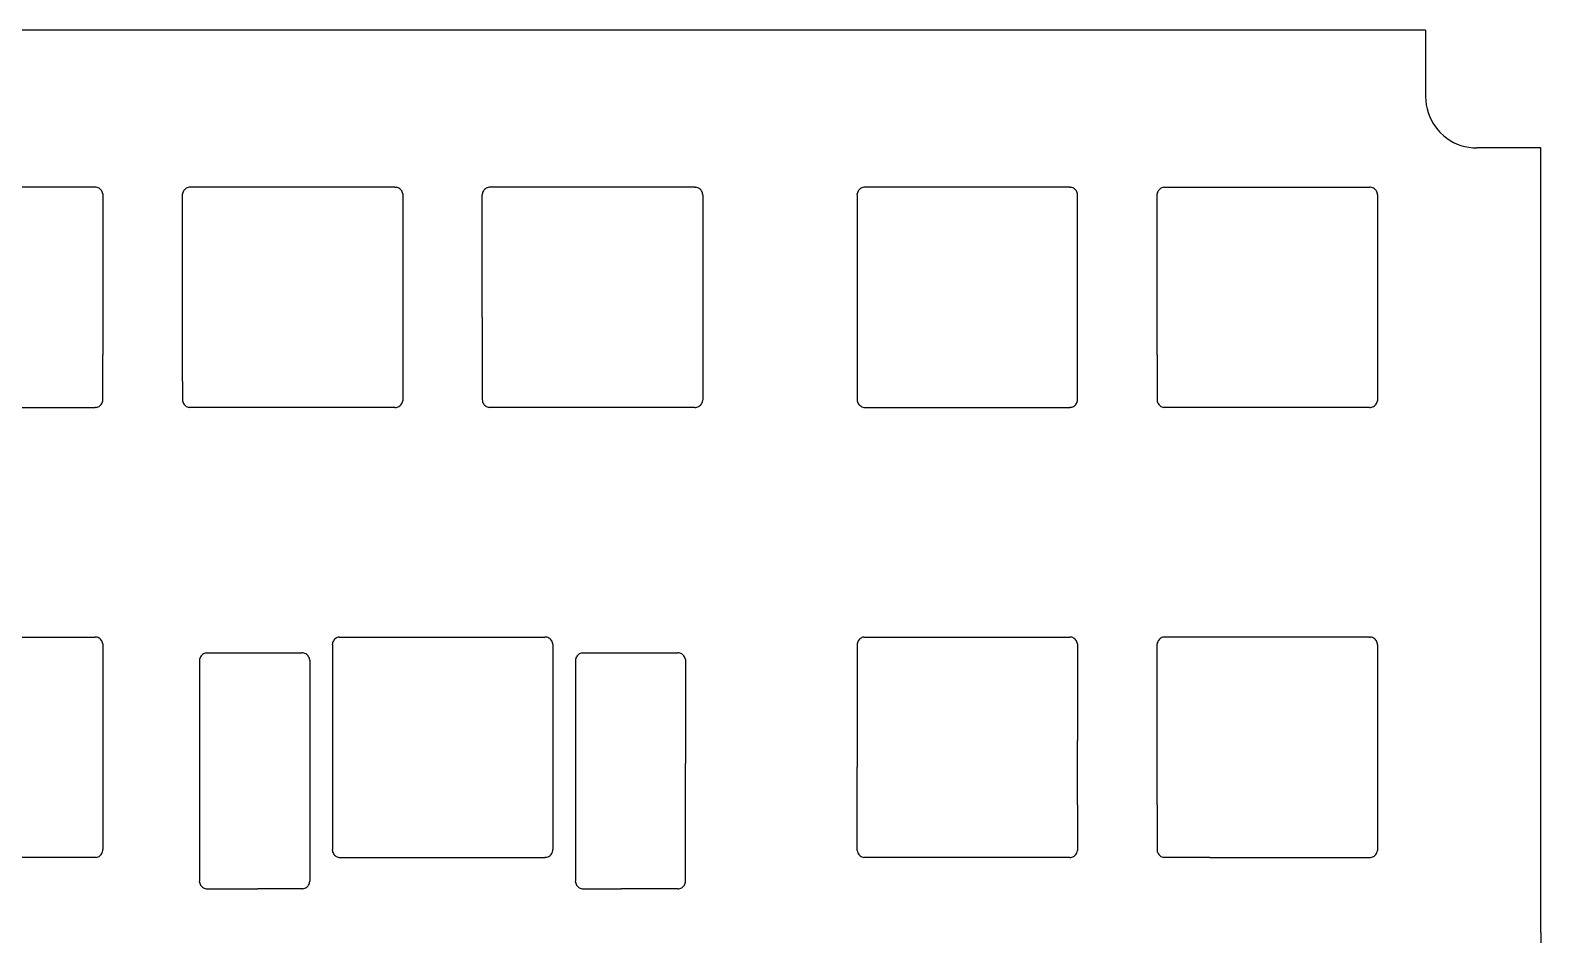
# Model space of a CAD drawing. Extents: x 157 to 375, y -131 to 7.
# Drawn here: x 278.6 to 374.6, y -50 to 7.4 of the extents above; entities that cross this region are included whole.
import ezdxf

# ---------------------------------------------------------------- set-up
doc = ezdxf.new("R2010")
doc.units = 0

msp = doc.modelspace()

# ---------------------------------------------------------------- linework, layer by layer
for p, q in [((367.246, 7.438), (277.215, 7.438)), ((367.246, 7.438), (367.246, 3.213)), ((367.246, 3.213), (367.256, 2.958)), ((367.256, 2.958), (367.286, 2.704)), ((367.286, 2.704), (367.336, 2.454)), ((367.336, 2.454), (367.405, 2.208)), ((367.405, 2.208), (367.493, 1.969)), ((367.493, 1.969), (367.6, 1.737)), ((367.6, 1.737), (367.725, 1.514)), ((367.725, 1.514), (367.867, 1.302)), ((367.867, 1.302), (368.025, 1.102)), ((368.025, 1.102), (368.128, 0.99)), ((368.128, 0.99), (368.198, 0.914)), ((368.198, 0.914), (368.385, 0.741)), ((368.385, 0.741), (368.586, 0.583)), ((368.586, 0.583), (368.798, 0.441)), ((368.798, 0.441), (369.021, 0.317)), ((369.021, 0.317), (369.252, 0.21)), ((369.252, 0.21), (369.492, 0.122)), ((369.492, 0.122), (369.737, 0.052)), ((369.737, 0.052), (369.988, 0.003)), ((369.988, 0.003), (370.241, -0.027)), ((370.241, -0.027), (370.496, -0.037)), ((374.564, -0.037), (370.496, -0.037)), ((374.564, -49.872), (374.564, -0.037)), ((282.725, -2.525), (274.954, -2.525)), ((282.793, -2.53), (282.725, -2.525)), ((282.858, -2.543), (282.793, -2.53)), ((282.92, -2.564), (282.858, -2.543)), ((282.977, -2.593), (282.92, -2.564)), ((283.031, -2.629), (282.977, -2.593)), ((283.079, -2.671), (283.031, -2.629)), ((283.121, -2.719), (283.079, -2.671)), ((283.157, -2.773), (283.121, -2.719)), ((283.186, -2.83), (283.157, -2.773)), ((283.207, -2.892), (283.186, -2.83)), ((288.314, -2.83), (288.293, -2.892)), ((288.343, -2.773), (288.314, -2.83)), ((288.379, -2.719), (288.343, -2.773)), ((288.421, -2.671), (288.379, -2.719)), ((288.469, -2.629), (288.421, -2.671)), ((288.523, -2.593), (288.469, -2.629)), ((288.58, -2.564), (288.523, -2.593)), ((288.642, -2.543), (288.58, -2.564)), ((288.707, -2.53), (288.642, -2.543)), ((288.775, -2.525), (288.707, -2.53)), ((301.775, -2.525), (288.775, -2.525)), ((301.775, -2.525), (301.843, -2.53)), ((301.908, -2.543), (301.843, -2.53)), ((301.97, -2.564), (301.908, -2.543)), ((302.027, -2.593), (301.97, -2.564)), ((302.081, -2.629), (302.027, -2.593)), ((302.129, -2.671), (302.081, -2.629)), ((302.171, -2.719), (302.129, -2.671)), ((302.207, -2.773), (302.171, -2.719)), ((302.236, -2.83), (302.207, -2.773)), ((302.257, -2.892), (302.236, -2.83)), ((307.364, -2.83), (307.343, -2.892)), ((307.393, -2.773), (307.364, -2.83)), ((307.429, -2.719), (307.393, -2.773)), ((307.471, -2.671), (307.429, -2.719)), ((307.52, -2.629), (307.471, -2.671)), ((307.573, -2.593), (307.52, -2.629)), ((307.63, -2.564), (307.573, -2.593)), ((307.692, -2.543), (307.63, -2.564)), ((307.757, -2.53), (307.692, -2.543)), ((307.825, -2.525), (307.757, -2.53)), ((320.825, -2.525), (307.825, -2.525)), ((320.825, -2.525), (320.893, -2.53)), ((320.958, -2.543), (320.893, -2.53)), ((321.02, -2.564), (320.958, -2.543)), ((321.077, -2.593), (321.02, -2.564)), ((321.131, -2.629), (321.077, -2.593)), ((321.179, -2.671), (321.131, -2.629)), ((321.221, -2.719), (321.179, -2.671)), ((321.257, -2.773), (321.221, -2.719)), ((321.286, -2.83), (321.257, -2.773)), ((321.307, -2.892), (321.286, -2.83)), ((331.177, -2.83), (331.155, -2.892)), ((331.206, -2.773), (331.177, -2.83)), ((331.242, -2.719), (331.206, -2.773)), ((331.284, -2.671), (331.242, -2.719)), ((331.332, -2.629), (331.284, -2.671)), ((331.385, -2.593), (331.332, -2.629)), ((331.443, -2.564), (331.385, -2.593)), ((331.505, -2.543), (331.443, -2.564)), ((331.57, -2.53), (331.505, -2.543)), ((331.638, -2.525), (331.57, -2.53)), ((344.638, -2.525), (331.638, -2.525)), ((344.638, -2.525), (344.705, -2.53)), ((344.77, -2.543), (344.705, -2.53)), ((344.832, -2.564), (344.77, -2.543)), ((344.89, -2.593), (344.832, -2.564)), ((344.943, -2.629), (344.89, -2.593)), ((344.991, -2.671), (344.943, -2.629)), ((345.033, -2.719), (344.991, -2.671)), ((345.069, -2.773), (345.033, -2.719)), ((345.098, -2.83), (345.069, -2.773)), ((345.12, -2.892), (345.098, -2.83)), ((350.227, -2.83), (350.205, -2.892)), ((350.256, -2.773), (350.227, -2.83)), ((350.292, -2.719), (350.256, -2.773)), ((350.334, -2.671), (350.292, -2.719)), ((350.382, -2.629), (350.334, -2.671)), ((350.435, -2.593), (350.382, -2.629)), ((350.493, -2.564), (350.435, -2.593)), ((350.555, -2.543), (350.493, -2.564)), ((350.62, -2.53), (350.555, -2.543)), ((350.62, -2.53), (350.688, -2.525)), ((350.688, -2.525), (363.688, -2.525)), ((363.755, -2.53), (363.688, -2.525)), ((363.82, -2.543), (363.755, -2.53)), ((363.882, -2.564), (363.82, -2.543)), ((363.94, -2.593), (363.882, -2.564)), ((363.993, -2.629), (363.94, -2.593)), ((364.041, -2.671), (363.993, -2.629)), ((364.066, -2.7), (364.041, -2.671)), ((364.083, -2.719), (364.066, -2.7)), ((364.119, -2.773), (364.083, -2.719)), ((364.148, -2.83), (364.119, -2.773)), ((364.17, -2.892), (364.148, -2.83)), ((283.22, -2.957), (283.207, -2.892)), ((283.22, -2.957), (283.225, -3.025)), ((283.225, -3.025), (283.225, -13.178)), ((288.275, -3.025), (288.28, -2.957)), ((288.275, -13.178), (288.275, -3.025)), ((288.293, -2.892), (288.28, -2.957)), ((302.27, -2.957), (302.257, -2.892)), ((302.27, -2.957), (302.275, -3.025)), ((302.275, -3.025), (302.275, -10.796)), ((307.325, -3.025), (307.33, -2.957)), ((307.325, -10.796), (307.325, -3.025)), ((307.343, -2.892), (307.33, -2.957)), ((321.32, -2.957), (321.307, -2.892)), ((321.325, -3.025), (321.32, -2.957)), ((321.325, -3.025), (321.325, -16.025)), ((331.138, -3.025), (331.142, -2.957)), ((331.138, -3.025), (331.138, -16.025)), ((331.155, -2.892), (331.142, -2.957)), ((345.133, -2.957), (345.12, -2.892)), ((345.138, -3.025), (345.133, -2.957)), ((345.138, -9.094), (345.138, -3.025)), ((350.188, -3.025), (350.192, -2.957)), ((350.188, -9.094), (350.188, -3.025)), ((350.205, -2.892), (350.192, -2.957)), ((364.183, -2.957), (364.17, -2.892)), ((364.188, -3.025), (364.183, -2.957)), ((364.188, -3.025), (364.188, -16.025)), ((345.138, -13.178), (345.138, -9.094)), ((350.188, -13.178), (350.188, -9.094)), ((302.275, -10.796), (302.275, -16.025)), ((307.325, -10.796), (307.325, -16.025)), ((283.225, -14.88), (283.225, -13.178)), ((288.275, -14.88), (288.275, -13.178)), ((345.138, -16.025), (345.138, -13.178)), ((350.188, -13.178), (350.188, -16.025)), ((283.225, -16.025), (283.225, -14.88)), ((288.275, -14.88), (288.275, -16.025)), ((283.121, -16.331), (283.157, -16.277)), ((283.157, -16.277), (283.186, -16.22)), ((283.186, -16.22), (283.207, -16.158)), ((283.207, -16.158), (283.22, -16.093)), ((283.22, -16.093), (283.225, -16.025)), ((288.275, -16.025), (288.28, -16.093)), ((288.28, -16.093), (288.293, -16.158)), ((288.293, -16.158), (288.314, -16.22)), ((288.314, -16.22), (288.343, -16.277)), ((288.343, -16.277), (288.379, -16.331)), ((302.171, -16.331), (302.207, -16.277)), ((302.207, -16.277), (302.236, -16.22)), ((302.236, -16.22), (302.257, -16.158)), ((302.257, -16.158), (302.27, -16.093)), ((302.275, -16.025), (302.27, -16.093)), ((307.325, -16.025), (307.33, -16.093)), ((307.33, -16.093), (307.343, -16.158)), ((307.343, -16.158), (307.364, -16.22)), ((307.364, -16.22), (307.393, -16.277)), ((307.393, -16.277), (307.429, -16.331)), ((321.221, -16.331), (321.257, -16.277)), ((321.257, -16.277), (321.286, -16.22)), ((321.286, -16.22), (321.307, -16.158)), ((321.307, -16.158), (321.32, -16.093)), ((321.325, -16.025), (321.32, -16.093)), ((331.138, -16.025), (331.142, -16.093)), ((331.142, -16.093), (331.155, -16.158)), ((331.155, -16.158), (331.177, -16.22)), ((331.177, -16.22), (331.206, -16.277)), ((331.206, -16.277), (331.242, -16.331)), ((345.033, -16.331), (345.069, -16.277)), ((345.069, -16.277), (345.098, -16.22)), ((345.098, -16.22), (345.12, -16.158)), ((345.12, -16.158), (345.133, -16.093)), ((345.133, -16.093), (345.138, -16.025)), ((350.188, -16.025), (350.192, -16.093)), ((350.192, -16.093), (350.205, -16.158)), ((350.205, -16.158), (350.227, -16.22)), ((350.227, -16.22), (350.256, -16.277)), ((350.256, -16.277), (350.292, -16.331)), ((364.083, -16.331), (364.119, -16.277)), ((364.119, -16.277), (364.148, -16.22)), ((364.148, -16.22), (364.17, -16.158)), ((364.17, -16.158), (364.183, -16.093)), ((364.188, -16.025), (364.183, -16.093)), ((269.725, -16.525), (282.725, -16.525)), ((282.793, -16.52), (282.725, -16.525)), ((282.793, -16.52), (282.858, -16.507)), ((282.858, -16.507), (282.92, -16.486)), ((282.92, -16.486), (282.977, -16.457)), ((282.977, -16.457), (283.031, -16.421)), ((283.031, -16.421), (283.079, -16.379)), ((283.079, -16.379), (283.121, -16.331)), ((288.379, -16.331), (288.421, -16.379)), ((288.421, -16.379), (288.469, -16.421)), ((288.469, -16.421), (288.523, -16.457)), ((288.523, -16.457), (288.58, -16.486)), ((288.58, -16.486), (288.642, -16.507)), ((288.642, -16.507), (288.707, -16.52)), ((288.775, -16.525), (288.707, -16.52)), ((301.775, -16.525), (288.775, -16.525)), ((301.775, -16.525), (301.843, -16.52)), ((301.843, -16.52), (301.908, -16.507)), ((301.908, -16.507), (301.97, -16.486)), ((301.97, -16.486), (302.027, -16.457)), ((302.027, -16.457), (302.081, -16.421)), ((302.081, -16.421), (302.129, -16.379)), ((302.129, -16.379), (302.171, -16.331)), ((307.429, -16.331), (307.471, -16.379)), ((307.471, -16.379), (307.519, -16.421)), ((307.519, -16.421), (307.573, -16.457)), ((307.573, -16.457), (307.63, -16.486)), ((307.63, -16.486), (307.692, -16.507)), ((307.692, -16.507), (307.757, -16.52)), ((307.825, -16.525), (307.757, -16.52)), ((320.825, -16.525), (307.825, -16.525)), ((320.825, -16.525), (320.893, -16.52)), ((320.893, -16.52), (320.958, -16.507)), ((320.958, -16.507), (321.02, -16.486)), ((321.02, -16.486), (321.077, -16.457)), ((321.077, -16.457), (321.131, -16.421)), ((321.131, -16.421), (321.179, -16.379)), ((321.179, -16.379), (321.221, -16.331)), ((331.242, -16.331), (331.284, -16.379)), ((331.332, -16.421), (331.284, -16.379)), ((331.385, -16.457), (331.332, -16.421)), ((331.385, -16.457), (331.443, -16.486)), ((331.443, -16.486), (331.505, -16.507)), ((331.505, -16.507), (331.57, -16.52)), ((331.57, -16.52), (331.638, -16.525)), ((331.638, -16.525), (344.638, -16.525)), ((344.705, -16.52), (344.638, -16.525)), ((344.705, -16.52), (344.77, -16.507)), ((344.77, -16.507), (344.832, -16.486)), ((344.832, -16.486), (344.89, -16.457)), ((344.89, -16.457), (344.943, -16.421)), ((344.943, -16.421), (344.991, -16.379)), ((344.991, -16.379), (345.033, -16.331)), ((350.292, -16.331), (350.334, -16.379)), ((350.334, -16.379), (350.382, -16.421)), ((350.382, -16.421), (350.435, -16.457)), ((350.435, -16.457), (350.493, -16.486)), ((350.493, -16.486), (350.555, -16.507)), ((350.555, -16.507), (350.62, -16.52)), ((350.688, -16.525), (350.62, -16.52)), ((363.688, -16.525), (350.688, -16.525)), ((363.688, -16.525), (363.755, -16.52)), ((363.755, -16.52), (363.82, -16.507)), ((363.82, -16.507), (363.882, -16.486)), ((363.882, -16.486), (363.94, -16.457)), ((363.94, -16.457), (363.993, -16.421)), ((363.993, -16.421), (364.041, -16.379)), ((364.041, -16.379), (364.083, -16.331)), ((269.725, -31.1), (282.725, -31.1)), ((282.793, -31.105), (282.725, -31.1)), ((282.858, -31.118), (282.793, -31.105)), ((282.92, -31.139), (282.858, -31.118)), ((282.977, -31.168), (282.92, -31.139)), ((283.031, -31.204), (282.977, -31.168)), ((283.079, -31.246), (283.031, -31.204)), ((283.121, -31.294), (283.079, -31.246)), ((283.157, -31.348), (283.121, -31.294)), ((283.186, -31.405), (283.157, -31.348)), ((283.207, -31.467), (283.186, -31.405)), ((283.22, -31.532), (283.207, -31.467)), ((283.22, -31.532), (283.225, -31.6)), ((283.225, -31.6), (283.225, -44.6)), ((297.8, -31.6), (297.804, -31.547)), ((297.8, -31.6), (297.8, -44.6)), ((297.805, -31.532), (297.804, -31.547)), ((297.818, -31.467), (297.805, -31.532)), ((297.839, -31.405), (297.818, -31.467)), ((297.868, -31.348), (297.839, -31.405)), ((297.904, -31.294), (297.868, -31.348)), ((297.946, -31.246), (297.904, -31.294)), ((297.994, -31.204), (297.946, -31.246)), ((298.048, -31.168), (297.994, -31.204)), ((298.105, -31.139), (298.048, -31.168)), ((298.167, -31.118), (298.105, -31.139)), ((298.232, -31.105), (298.167, -31.118)), ((298.232, -31.105), (298.3, -31.1)), ((298.3, -31.1), (311.3, -31.1)), ((311.368, -31.105), (311.3, -31.1)), ((311.433, -31.118), (311.368, -31.105)), ((311.495, -31.139), (311.433, -31.118)), ((311.552, -31.168), (311.495, -31.139)), ((311.606, -31.204), (311.552, -31.168)), ((311.654, -31.246), (311.606, -31.204)), ((311.696, -31.294), (311.654, -31.246)), ((311.732, -31.348), (311.696, -31.294)), ((311.761, -31.405), (311.732, -31.348)), ((311.782, -31.467), (311.761, -31.405)), ((311.795, -31.532), (311.782, -31.467)), ((311.799, -31.585), (311.795, -31.532)), ((311.799, -31.585), (311.8, -31.6)), ((311.8, -31.6), (311.8, -44.6)), ((331.142, -31.532), (331.138, -31.6)), ((331.138, -31.6), (331.138, -39.371)), ((331.155, -31.467), (331.142, -31.532)), ((331.177, -31.405), (331.155, -31.467)), ((331.206, -31.348), (331.177, -31.405)), ((331.242, -31.294), (331.206, -31.348)), ((331.284, -31.246), (331.242, -31.294)), ((331.332, -31.204), (331.284, -31.246)), ((331.385, -31.168), (331.332, -31.204)), ((331.443, -31.139), (331.385, -31.168)), ((331.505, -31.118), (331.443, -31.139)), ((331.57, -31.105), (331.505, -31.118)), ((331.57, -31.105), (331.638, -31.1)), ((331.638, -31.1), (344.638, -31.1)), ((344.705, -31.105), (344.638, -31.1)), ((344.77, -31.118), (344.705, -31.105)), ((344.832, -31.139), (344.77, -31.118)), ((344.89, -31.168), (344.832, -31.139)), ((344.943, -31.204), (344.89, -31.168)), ((344.991, -31.246), (344.943, -31.204)), ((345.033, -31.294), (344.991, -31.246)), ((345.069, -31.348), (345.033, -31.294)), ((345.098, -31.405), (345.069, -31.348)), ((345.12, -31.467), (345.098, -31.405)), ((345.133, -31.532), (345.12, -31.467)), ((345.133, -31.532), (345.138, -31.6)), ((345.138, -31.6), (345.138, -37.669)), ((350.188, -31.6), (350.192, -31.532)), ((350.188, -37.669), (350.188, -31.6)), ((350.205, -31.467), (350.192, -31.532)), ((350.227, -31.405), (350.205, -31.467)), ((350.256, -31.348), (350.227, -31.405)), ((350.292, -31.294), (350.256, -31.348)), ((350.334, -31.246), (350.292, -31.294)), ((350.382, -31.204), (350.334, -31.246)), ((350.435, -31.168), (350.382, -31.204)), ((350.493, -31.139), (350.435, -31.168)), ((350.555, -31.118), (350.493, -31.139)), ((350.62, -31.105), (350.555, -31.118)), ((350.688, -31.1), (350.62, -31.105)), ((363.688, -31.1), (350.688, -31.1)), ((363.688, -31.1), (363.755, -31.105)), ((363.82, -31.118), (363.755, -31.105)), ((363.882, -31.139), (363.82, -31.118)), ((363.94, -31.168), (363.882, -31.139)), ((363.993, -31.204), (363.94, -31.168)), ((364.041, -31.246), (363.993, -31.204)), ((364.083, -31.294), (364.041, -31.246)), ((364.119, -31.348), (364.083, -31.294)), ((364.148, -31.405), (364.119, -31.348)), ((364.17, -31.467), (364.148, -31.405)), ((364.183, -31.532), (364.17, -31.467)), ((364.188, -31.6), (364.183, -31.532)), ((364.188, -31.6), (364.188, -44.6)), ((289.367, -32.532), (289.362, -32.6)), ((289.362, -32.6), (289.362, -46.6)), ((289.38, -32.467), (289.367, -32.532)), ((289.401, -32.405), (289.38, -32.467)), ((289.43, -32.348), (289.401, -32.405)), ((289.466, -32.294), (289.43, -32.348)), ((289.508, -32.246), (289.466, -32.294)), ((289.556, -32.204), (289.508, -32.246)), ((289.61, -32.168), (289.556, -32.204)), ((289.667, -32.139), (289.61, -32.168)), ((289.729, -32.118), (289.667, -32.139)), ((289.794, -32.105), (289.729, -32.118)), ((289.794, -32.105), (289.862, -32.1)), ((289.862, -32.1), (295.862, -32.1)), ((295.93, -32.105), (295.862, -32.1)), ((295.995, -32.118), (295.93, -32.105)), ((296.057, -32.139), (295.995, -32.118)), ((296.114, -32.168), (296.057, -32.139)), ((296.168, -32.204), (296.114, -32.168)), ((296.168, -32.204), (296.205, -32.237)), ((296.216, -32.246), (296.205, -32.237)), ((296.258, -32.294), (296.216, -32.246)), ((296.294, -32.348), (296.258, -32.294)), ((296.323, -32.405), (296.294, -32.348)), ((296.344, -32.467), (296.323, -32.405)), ((296.357, -32.532), (296.344, -32.467)), ((296.357, -32.532), (296.362, -32.6)), ((296.362, -32.6), (296.362, -46.6)), ((313.243, -32.532), (313.238, -32.6)), ((313.238, -32.6), (313.238, -46.6)), ((313.256, -32.467), (313.243, -32.532)), ((313.277, -32.405), (313.256, -32.467)), ((313.277, -32.405), (313.3, -32.36)), ((313.3, -32.36), (313.304, -32.353)), ((313.306, -32.348), (313.304, -32.353)), ((313.342, -32.294), (313.306, -32.348)), ((313.384, -32.246), (313.342, -32.294)), ((313.432, -32.204), (313.384, -32.246)), ((313.486, -32.168), (313.432, -32.204)), ((313.543, -32.139), (313.486, -32.168)), ((313.605, -32.118), (313.543, -32.139)), ((313.67, -32.105), (313.605, -32.118)), ((313.67, -32.105), (313.738, -32.1)), ((313.738, -32.1), (319.738, -32.1)), ((319.806, -32.105), (319.738, -32.1)), ((319.871, -32.118), (319.806, -32.105)), ((319.933, -32.139), (319.871, -32.118)), ((319.99, -32.168), (319.933, -32.139)), ((320.044, -32.204), (319.99, -32.168)), ((320.092, -32.246), (320.044, -32.204)), ((320.134, -32.294), (320.092, -32.246)), ((320.17, -32.348), (320.134, -32.294)), ((320.199, -32.405), (320.17, -32.348)), ((320.22, -32.467), (320.199, -32.405)), ((320.233, -32.532), (320.22, -32.467)), ((320.233, -32.532), (320.238, -32.6)), ((320.238, -32.6), (320.238, -39.136)), ((345.138, -41.753), (345.138, -37.669)), ((350.188, -41.753), (350.188, -37.669)), ((320.238, -43.534), (320.238, -39.136)), ((331.138, -44.6), (331.138, -39.371)), ((345.138, -41.753), (345.138, -44.6)), ((350.188, -41.753), (350.188, -44.6)), ((320.238, -46.6), (320.238, -43.534)), ((282.725, -45.1), (274.954, -45.1)), ((282.793, -45.095), (282.725, -45.1)), ((282.793, -45.095), (282.858, -45.082)), ((282.858, -45.082), (282.92, -45.061)), ((282.92, -45.061), (282.977, -45.032)), ((282.977, -45.032), (283.031, -44.996)), ((283.031, -44.996), (283.079, -44.954)), ((283.079, -44.954), (283.121, -44.906)), ((283.121, -44.906), (283.157, -44.852)), ((283.157, -44.852), (283.186, -44.795)), ((283.186, -44.795), (283.207, -44.733)), ((283.207, -44.733), (283.22, -44.668)), ((283.22, -44.668), (283.225, -44.6)), ((297.805, -44.668), (297.8, -44.6)), ((297.805, -44.668), (297.818, -44.733)), ((297.818, -44.733), (297.839, -44.795)), ((297.839, -44.795), (297.868, -44.852)), ((297.868, -44.852), (297.904, -44.906)), ((297.904, -44.906), (297.946, -44.954)), ((297.946, -44.954), (297.994, -44.996)), ((297.994, -44.996), (298.048, -45.032)), ((298.048, -45.032), (298.105, -45.061)), ((298.105, -45.061), (298.167, -45.082)), ((298.167, -45.082), (298.232, -45.095)), ((298.232, -45.095), (298.3, -45.1)), ((298.3, -45.1), (311.3, -45.1)), ((311.368, -45.095), (311.3, -45.1)), ((311.368, -45.095), (311.433, -45.082)), ((311.433, -45.082), (311.495, -45.061)), ((311.495, -45.061), (311.552, -45.032)), ((311.552, -45.032), (311.605, -44.996)), ((311.605, -44.996), (311.654, -44.954)), ((311.654, -44.954), (311.696, -44.906)), ((311.696, -44.906), (311.732, -44.852)), ((311.732, -44.852), (311.761, -44.795)), ((311.761, -44.795), (311.782, -44.733)), ((311.782, -44.733), (311.795, -44.668)), ((311.795, -44.668), (311.8, -44.6)), ((331.142, -44.668), (331.138, -44.6)), ((331.142, -44.668), (331.155, -44.733)), ((331.155, -44.733), (331.177, -44.795)), ((331.177, -44.795), (331.206, -44.852)), ((331.206, -44.852), (331.242, -44.906)), ((331.242, -44.906), (331.284, -44.954)), ((331.284, -44.954), (331.332, -44.996)), ((331.332, -44.996), (331.385, -45.032)), ((331.385, -45.032), (331.443, -45.061)), ((331.443, -45.061), (331.505, -45.082)), ((331.505, -45.082), (331.57, -45.095)), ((331.638, -45.1), (331.57, -45.095)), ((344.638, -45.1), (331.638, -45.1)), ((344.638, -45.1), (344.705, -45.095)), ((344.705, -45.095), (344.77, -45.082)), ((344.77, -45.082), (344.832, -45.061)), ((344.832, -45.061), (344.89, -45.032)), ((344.89, -45.032), (344.943, -44.996)), ((344.943, -44.996), (344.991, -44.954)), ((344.991, -44.954), (345.033, -44.906)), ((345.033, -44.906), (345.069, -44.852)), ((345.069, -44.852), (345.098, -44.795)), ((345.098, -44.795), (345.12, -44.733)), ((345.12, -44.733), (345.133, -44.668)), ((345.138, -44.6), (345.133, -44.668)), ((350.188, -44.6), (350.192, -44.668)), ((350.192, -44.668), (350.205, -44.733)), ((350.205, -44.733), (350.227, -44.795)), ((350.227, -44.795), (350.256, -44.852)), ((350.256, -44.852), (350.292, -44.906)), ((350.292, -44.906), (350.334, -44.954)), ((350.334, -44.954), (350.382, -44.996)), ((350.382, -44.996), (350.435, -45.032)), ((350.435, -45.032), (350.493, -45.061)), ((350.493, -45.061), (350.555, -45.082)), ((350.555, -45.082), (350.62, -45.095)), ((350.688, -45.1), (350.62, -45.095)), ((353.534, -45.1), (350.688, -45.1)), ((353.534, -45.1), (363.688, -45.1)), ((363.688, -45.1), (363.755, -45.095)), ((363.755, -45.095), (363.82, -45.082)), ((363.82, -45.082), (363.882, -45.061)), ((363.882, -45.061), (363.94, -45.032)), ((363.94, -45.032), (363.993, -44.996)), ((363.993, -44.996), (364.041, -44.954)), ((364.041, -44.954), (364.083, -44.906)), ((364.083, -44.906), (364.119, -44.852)), ((364.119, -44.852), (364.148, -44.795)), ((364.148, -44.795), (364.17, -44.733)), ((364.17, -44.733), (364.183, -44.668)), ((364.188, -44.6), (364.183, -44.668)), ((289.367, -46.668), (289.362, -46.6)), ((289.367, -46.668), (289.38, -46.733)), ((289.38, -46.733), (289.401, -46.795)), ((289.401, -46.795), (289.43, -46.852)), ((289.43, -46.852), (289.466, -46.906)), ((289.466, -46.906), (289.508, -46.954)), ((289.508, -46.954), (289.556, -46.996)), ((289.556, -46.996), (289.61, -47.032)), ((296.114, -47.032), (296.168, -46.996)), ((296.168, -46.996), (296.216, -46.954)), ((296.216, -46.954), (296.258, -46.906)), ((296.258, -46.906), (296.294, -46.852)), ((296.294, -46.852), (296.323, -46.795)), ((296.323, -46.795), (296.344, -46.733)), ((296.344, -46.733), (296.357, -46.668)), ((296.357, -46.668), (296.362, -46.6)), ((313.243, -46.668), (313.238, -46.6)), ((313.243, -46.668), (313.256, -46.733)), ((313.256, -46.733), (313.277, -46.795)), ((313.277, -46.795), (313.306, -46.852)), ((313.306, -46.852), (313.342, -46.906)), ((313.342, -46.906), (313.384, -46.954)), ((313.384, -46.954), (313.432, -46.996)), ((313.432, -46.996), (313.486, -47.032)), ((319.99, -47.032), (320.044, -46.996)), ((320.044, -46.996), (320.092, -46.954)), ((320.092, -46.954), (320.134, -46.906)), ((320.134, -46.906), (320.17, -46.852)), ((320.17, -46.852), (320.199, -46.795)), ((320.199, -46.795), (320.22, -46.733)), ((320.22, -46.733), (320.233, -46.668)), ((320.233, -46.668), (320.238, -46.6)), ((289.61, -47.032), (289.667, -47.061)), ((289.667, -47.061), (289.729, -47.082)), ((289.729, -47.082), (289.794, -47.095)), ((289.794, -47.095), (289.862, -47.1)), ((289.862, -47.1), (291.176, -47.1)), ((291.176, -47.1), (293.061, -47.1)), ((295.862, -47.1), (293.061, -47.1)), ((295.93, -47.095), (295.862, -47.1)), ((295.93, -47.095), (295.995, -47.082)), ((295.995, -47.082), (296.057, -47.061)), ((296.057, -47.061), (296.114, -47.032)), ((313.486, -47.032), (313.543, -47.061)), ((313.543, -47.061), (313.605, -47.082)), ((313.605, -47.082), (313.67, -47.095)), ((313.67, -47.095), (313.738, -47.1)), ((313.738, -47.1), (316.151, -47.1)), ((319.738, -47.1), (316.151, -47.1)), ((319.753, -47.099), (319.738, -47.1)), ((319.753, -47.099), (319.806, -47.095)), ((319.806, -47.095), (319.871, -47.082)), ((319.871, -47.082), (319.933, -47.061)), ((319.933, -47.061), (319.99, -47.032)), ((374.564, -49.872), (374.564, -123.94))]:
    msp.add_line(p, q)

doc.saveas('drawing.dxf')
